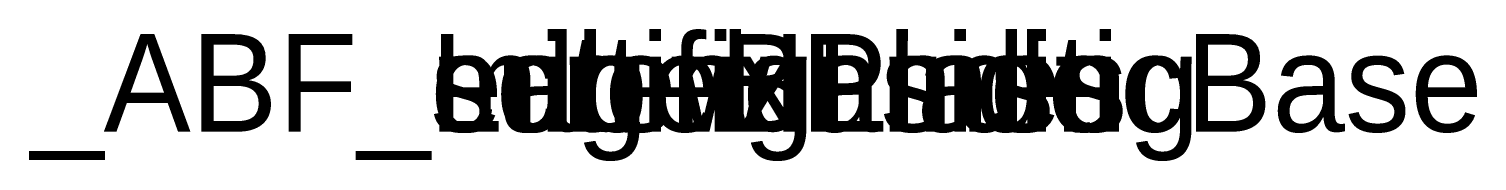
# Model space of a CAD drawing. Header units: millimetres. Extents: x -45532 to 18, y -11338 to 4436.
# Drawn here: x -22796.2 to -22781.38, y -2126.98 to -2125.62 of the extents above; entities that cross this region are included whole.
import ezdxf

# ---------------------------------------------------------------- set-up
doc = ezdxf.new("R2010")
doc.units = ezdxf.units.MM
doc.header["$LTSCALE"] = 25.4
doc.layers.get('0').update_dxf_attribs({"true_color": 0xffffff})
for name, color, linetype, true_color in [('ABF_cuttingLines', 134, 'Continuous', 0x009987), ('ABF_edgeBanding', 252, 'Continuous', 0x777799), ('ABF_Label', 190, 'Continuous', 0x9900ff)]:
    doc.layers.add(name, color=color, linetype=linetype, true_color=true_color)

# ---------------------------------------------------------------- blocks, each defined once
blk = doc.blocks.new('Group301#1')
blk = doc.blocks.new('Group305#1')
blk = doc.blocks.new('Group312#2')
blk = doc.blocks.new('Group319#1')
blk = doc.blocks.new('Group323#1')
blk = doc.blocks.new('Group330#1')
blk = doc.blocks.new('Group100#1')
blk = doc.blocks.new('Group104#1')
blk = doc.blocks.new('Group111#1')
blk = doc.blocks.new('Group1147#1')
blk = doc.blocks.new('Group1816#1')
blk = doc.blocks.new('Group1817#1')
blk = doc.blocks.new('_____#104')
at = {"color": 0}
ref = blk.add_blockref('Group323#1', (-11887.817, 3060.678, 18), dxfattribs=at)
ref.add_attrib('Skp_GroupInstanceName', '_ABF_minifixPlasticBase', (0, 0), dxfattribs={"height": 1})
ref = blk.add_blockref('Group319#1', (-11387.817, 3060.678, 18), dxfattribs=at)
ref.add_attrib('Skp_GroupInstanceName', '_ABF_minifixPlasticBase', (0, 0), dxfattribs={"height": 1})
ref = blk.add_blockref('Group330#1', (-11637.817, 3060.678, 18), dxfattribs=at)
ref.add_attrib('Skp_GroupInstanceName', '_ABF_screwInside', (0, 0), dxfattribs={"height": 1})
ref = blk.add_blockref('Group104#1', (-11887.817, 2611.678, 18), dxfattribs=at)
ref.add_attrib('Skp_GroupInstanceName', '_ABF_minifixPlasticBase', (0, 0), dxfattribs={"height": 1})
ref = blk.add_blockref('Group100#1', (-11387.817, 2611.678, 18), dxfattribs=at)
ref.add_attrib('Skp_GroupInstanceName', '_ABF_minifixPlasticBase', (0, 0), dxfattribs={"height": 1})
ref = blk.add_blockref('Group111#1', (-11637.817, 2611.678, 18), dxfattribs=at)
ref.add_attrib('Skp_GroupInstanceName', '_ABF_screwInside', (0, 0), dxfattribs={"height": 1})
ref = blk.add_blockref('Group305#1', (-11887.817, 2144.678, 18), dxfattribs=at)
ref.add_attrib('Skp_GroupInstanceName', '_ABF_minifixPlasticBase', (0, 0), dxfattribs={"height": 1})
ref = blk.add_blockref('Group301#1', (-11387.817, 2144.678, 18), dxfattribs=at)
ref.add_attrib('Skp_GroupInstanceName', '_ABF_minifixPlasticBase', (0, 0), dxfattribs={"height": 1})
ref = blk.add_blockref('Group312#2', (-11637.817, 2144.678, 18), dxfattribs=at)
ref.add_attrib('Skp_GroupInstanceName', '_ABF_screwInside', (0, 0), dxfattribs={"height": 1})
at = {"layer": 'ABF_cuttingLines', "color": 0}
ref = blk.add_blockref('Group1816#1', (0, 0, 18), dxfattribs=at)
ref.add_attrib('Skp_GroupInstanceName', '_ABF_cuttingLines', (0, 0), dxfattribs={"layer": '0', "height": 1})
at = {"layer": 'ABF_edgeBanding', "color": 0}
ref = blk.add_blockref('Group1817#1', (0, 0, 18), dxfattribs=at)
ref.add_attrib('Skp_GroupInstanceName', '_ABF_edgeBanding', (0, 0), dxfattribs={"layer": '0', "height": 1})
at = {"layer": 'ABF_Label', "color": 0}
ref = blk.add_blockref('Group1147#1', (-11637.817, 2602.678, 18), dxfattribs=dict(at, xscale=1.574803149606299, yscale=1.574803149606299, rotation=90))
ref.add_attrib('Skp_GroupInstanceName', '_ABF_Label', (0, 0), dxfattribs={"layer": '0', "height": 1})
blk = doc.blocks.new('_48501___EGGER_W_1000_ST9___2800207018__THICKNESS_18')
at = {"color": 0}
blk.add_blockref('_____#104', (-22796.183, -2126.678), dxfattribs=at)

msp = doc.modelspace()

# ---------------------------------------------------------------- block references
at = {"color": 0}
msp.add_blockref('_48501___EGGER_W_1000_ST9___2800207018__THICKNESS_18', (0, 0), dxfattribs=at)

doc.saveas('drawing.dxf')
